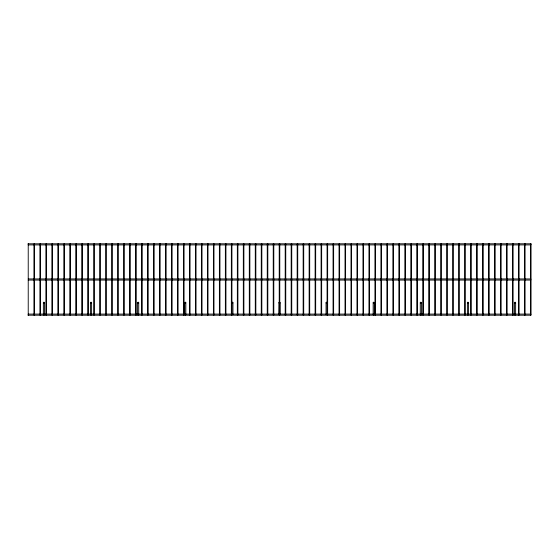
<?xml version="1.0" encoding="UTF-8"?>
<svg xmlns="http://www.w3.org/2000/svg" width="559" height="559" viewBox="0 0 559 559"><rect width="100%" height="100%" fill="white"/><g stroke="black" fill="none" stroke-linecap="round" stroke-linejoin="round"><path stroke-width="0.84" d="M43.371 314.647L43.371 302.685L43.937 302.119L44.496 302.685L44.496 314.647M44.496 302.685L43.937 303.251L43.371 302.685M90.488 314.647L90.488 302.685L91.047 302.119L91.606 302.685L91.606 314.647M91.445 303.083L91.606 302.685M137.598 314.647L137.598 302.685L138.164 302.119L138.723 302.685L138.723 314.647M138.723 302.685L138.164 303.251M184.715 314.647L184.715 302.685L185.274 302.119L185.833 302.685L185.833 314.647M185.833 302.685L185.274 303.251L184.715 302.685M231.824 302.685L232.39 302.119L232.949 302.685L232.949 314.647M232.782 303.083L232.949 302.685M278.941 314.647L279.102 302.279M279.898 303.083L279.898 302.279M326.051 314.647L326.051 302.685L326.61 302.119L327.176 302.685M373.167 314.647L373.167 302.685L373.726 302.119L374.285 302.685L374.285 314.647M374.285 302.685L373.726 303.251L373.167 302.685M420.277 314.647L420.277 302.685L420.836 302.119L421.402 302.685L421.402 314.647M421.234 303.083L421.402 302.685M467.394 314.647L467.394 302.685L467.953 302.119L468.512 302.685L468.512 314.647M468.351 303.083L468.512 302.685M514.504 314.647L514.504 302.685L515.063 302.119L515.629 302.685L515.629 314.647M515.629 302.685L515.063 303.251L514.504 302.685M44.329 314.997L43.539 314.997M91.445 314.997L90.649 314.997M138.555 314.997L137.766 314.997M185.274 315.136L185.672 314.997M421.234 314.997L420.445 314.997M468.351 314.997L467.555 314.997M515.461 314.997L514.671 314.997M27.95 243.955L28.509 243.955M28.229 244.912L530.77 244.912L530.77 243.794L28.229 243.794L28.229 315.206L530.77 315.206L530.77 314.088L28.229 314.088M28.229 278.941L530.77 278.941L530.77 280.059L28.229 280.059M27.95 315.045L28.509 315.045M373.328 314.997L373.726 315.136M420.836 303.251L420.277 302.685M467.394 302.685L467.555 303.083M326.051 302.685L326.218 303.083M278.941 302.685L279.102 303.083M137.598 302.685L137.766 303.083M90.488 302.685L90.649 303.083M280.059 302.685L280.059 314.647M34.49 243.955L33.931 243.955L33.931 315.045L34.49 315.045L34.49 243.955M40.479 243.955L39.913 243.955L39.913 315.045L40.479 315.045L40.479 243.955M46.46 243.955L45.901 243.955L45.901 315.045L46.46 315.045L46.46 243.955M52.441 243.955L51.882 243.955L51.882 315.045L52.441 315.045L52.441 243.955M58.422 243.955L57.863 243.955L57.863 315.045L58.422 315.045L58.422 243.955M64.404 243.955L63.845 243.955L63.845 315.045L64.404 315.045L64.404 243.955M70.392 243.955L69.826 243.955L69.826 315.045L70.392 315.045L70.392 243.955M76.373 243.955L75.807 243.955L75.807 315.045L76.373 315.045L76.373 243.955M82.355 243.955L81.796 243.955L81.796 315.045L82.355 315.045L82.355 243.955M88.336 243.955L87.777 243.955L87.777 315.045L88.336 315.045L88.336 243.955M94.317 243.955L93.758 243.955L93.758 315.045L94.317 315.045L94.317 243.955M100.306 243.955L99.74 243.955L99.74 315.045L100.306 315.045L100.306 243.955M106.287 243.955L105.721 243.955L105.721 315.045L106.287 315.045L106.287 243.955M112.268 243.955L111.709 243.955L111.709 315.045L112.268 315.045L112.268 243.955M118.249 243.955L117.69 243.955L117.69 315.045L118.249 315.045L118.249 243.955M124.231 243.955L123.672 243.955L123.672 315.045L124.231 315.045L124.231 243.955M130.212 243.955L129.653 243.955L129.653 315.045L130.212 315.045L130.212 243.955M136.2 243.955L135.634 243.955L135.634 315.045L136.2 315.045L136.2 243.955M142.182 243.955L141.623 243.955L141.623 315.045L142.182 315.045L142.182 243.955M148.163 243.955L147.604 243.955L147.604 315.045L148.163 315.045L148.163 243.955M154.144 243.955L153.585 243.955L153.585 315.045L154.144 315.045L154.144 243.955M160.126 243.955L159.567 243.955L159.567 315.045L160.126 315.045L160.126 243.955M166.114 243.955L165.548 243.955L165.548 315.045L166.114 315.045L166.114 243.955M172.095 243.955L171.529 243.955L171.529 315.045L172.095 315.045L172.095 243.955M178.076 243.955L177.517 243.955L177.517 315.045L178.076 315.045L178.076 243.955M184.058 243.955L183.499 243.955L183.499 315.045L184.058 315.045L184.058 243.955M190.039 243.955L189.48 243.955L189.48 315.045L190.039 315.045L190.039 243.955M196.027 243.955L195.461 243.955L195.461 315.045L196.027 315.045L196.027 243.955M202.009 243.955L201.443 243.955L201.443 315.045L202.009 315.045L202.009 243.955M207.99 243.955L207.431 243.955L207.431 315.045L207.99 315.045L207.99 243.955M213.971 243.955L213.412 243.955L213.412 315.045L213.971 315.045L213.971 243.955M219.953 243.955L219.394 243.955L219.394 315.045L219.953 315.045L219.953 243.955M225.934 243.955L225.375 243.955L225.375 315.045L225.934 315.045L225.934 243.955M231.922 243.955L231.356 243.955L231.356 315.045L231.922 315.045L231.922 243.955M237.903 243.955L237.344 243.955L237.344 315.045L237.903 315.045L237.903 243.955M243.885 243.955L243.326 243.955L243.326 315.045L243.885 315.045L243.885 243.955M249.866 243.955L249.307 243.955L249.307 315.045L249.866 315.045L249.866 243.955M255.847 243.955L255.288 243.955L255.288 315.045L255.847 315.045L255.847 243.955M261.836 243.955L261.27 243.955L261.27 315.045L261.836 315.045L261.836 243.955M267.817 243.955L267.251 243.955L267.251 315.045L267.817 315.045L267.817 243.955M273.798 243.955L273.239 243.955L273.239 315.045L273.798 315.045L273.798 243.955M279.779 243.955L279.221 243.955L279.221 315.045L279.779 315.045L279.779 243.955M285.761 243.955L285.202 243.955L285.202 315.045L285.761 315.045L285.761 243.955M291.749 243.955L291.183 243.955L291.183 315.045L291.749 315.045L291.749 243.955M297.73 243.955L297.164 243.955L297.164 315.045L297.73 315.045L297.73 243.955M303.712 243.955L303.153 243.955L303.153 315.045L303.712 315.045L303.712 243.955M309.693 243.955L309.134 243.955L309.134 315.045L309.693 315.045L309.693 243.955M315.674 243.955L315.115 243.955L315.115 315.045L315.674 315.045L315.674 243.955M321.656 243.955L321.097 243.955L321.097 315.045L321.656 315.045L321.656 243.955M327.644 243.955L327.078 243.955L327.078 315.045L327.644 315.045L327.644 243.955M333.625 243.955L333.066 243.955L333.066 315.045L333.625 315.045L333.625 243.955M339.606 243.955L339.047 243.955L339.047 315.045L339.606 315.045L339.606 243.955M345.588 243.955L345.029 243.955L345.029 315.045L345.588 315.045L345.588 243.955M351.569 243.955L351.01 243.955L351.01 315.045L351.569 315.045L351.569 243.955M357.557 243.955L356.991 243.955L356.991 315.045L357.557 315.045L357.557 243.955M363.539 243.955L362.973 243.955L362.973 315.045L363.539 315.045L363.539 243.955M369.52 243.955L368.961 243.955L368.961 315.045L369.52 315.045L369.52 243.955M375.501 243.955L374.942 243.955L374.942 315.045L375.501 315.045L375.501 243.955M381.483 243.955L380.924 243.955L380.924 315.045L381.483 315.045L381.483 243.955M387.471 243.955L386.905 243.955L386.905 315.045L387.471 315.045L387.471 243.955M393.452 243.955L392.886 243.955L392.886 315.045L393.452 315.045L393.452 243.955M399.433 243.955L398.874 243.955L398.874 315.045L399.433 315.045L399.433 243.955M405.415 243.955L404.856 243.955L404.856 315.045L405.415 315.045L405.415 243.955M411.396 243.955L410.837 243.955L410.837 315.045L411.396 315.045L411.396 243.955M417.377 243.955L416.818 243.955L416.818 315.045L417.377 315.045L417.377 243.955M423.366 243.955L422.8 243.955L422.8 315.045L423.366 315.045L423.366 243.955M429.347 243.955L428.788 243.955L428.788 315.045L429.347 315.045L429.347 243.955M435.328 243.955L434.769 243.955L434.769 315.045L435.328 315.045L435.328 243.955M441.31 243.955L440.751 243.955L440.751 315.045L441.31 315.045L441.31 243.955M447.291 243.955L446.732 243.955L446.732 315.045L447.291 315.045L447.291 243.955M453.279 243.955L452.713 243.955L452.713 315.045L453.279 315.045L453.279 243.955M459.26 243.955L458.694 243.955L458.694 315.045L459.26 315.045L459.26 243.955M465.242 243.955L464.683 243.955L464.683 315.045L465.242 315.045L465.242 243.955M471.223 243.955L470.664 243.955L470.664 315.045L471.223 315.045L471.223 243.955M477.204 243.955L476.645 243.955L476.645 315.045L477.204 315.045L477.204 243.955M483.193 243.955L482.627 243.955L482.627 315.045L483.193 315.045L483.193 243.955M489.174 243.955L488.608 243.955L488.608 315.045L489.174 315.045L489.174 243.955M495.155 243.955L494.596 243.955L494.596 315.045L495.155 315.045L495.155 243.955M501.137 243.955L500.578 243.955L500.578 315.045L501.137 315.045L501.137 243.955M507.118 243.955L506.559 243.955L506.559 315.045L507.118 315.045L507.118 243.955M513.099 243.955L512.54 243.955L512.54 315.045L513.099 315.045L513.099 243.955M519.087 243.955L518.521 243.955L518.521 315.045L519.087 315.045L519.087 243.955M525.069 243.955L524.51 243.955L524.51 315.045L525.069 315.045L525.069 243.955M531.05 243.955L530.491 243.955L530.491 315.045L531.05 315.045L531.05 243.955"/></g></svg>
